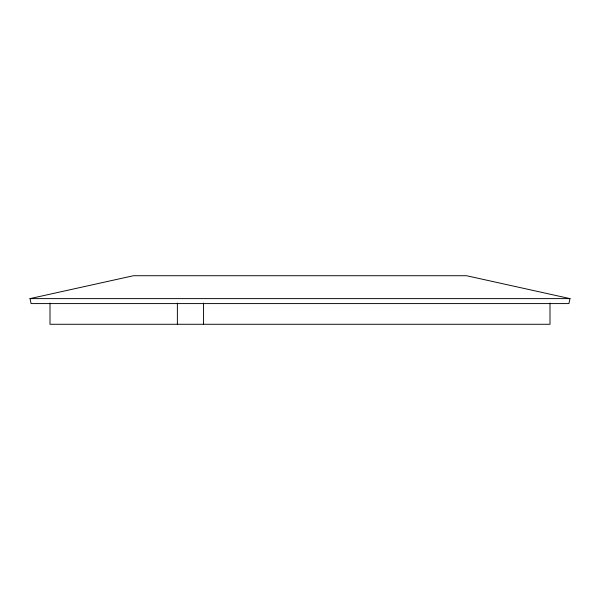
<?xml version="1.0" encoding="UTF-8"?>
<svg xmlns="http://www.w3.org/2000/svg" width="600" height="600" viewBox="0 0 600 600"><rect width="100%" height="100%" fill="white"/><g stroke="black" fill="none" stroke-linecap="round" stroke-linejoin="round"><path stroke-width="0.9" d="M570 298.612L568.898 303.585L31.102 303.585L30 298.612L133.47 275.722L466.53 275.722L570 298.612L30 298.612M549.998 303.082L549.998 324.278L50.002 324.278L50.002 303.082M203.565 303.082L203.565 324.278M177.375 303.082L177.375 324.278"/></g></svg>
